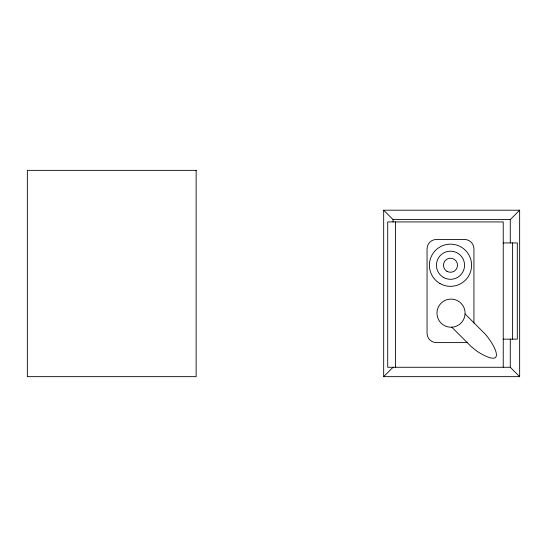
<?xml version="1.0" encoding="UTF-8"?>
<svg xmlns="http://www.w3.org/2000/svg" width="547" height="547" viewBox="0 0 547 547"><rect width="100%" height="100%" fill="white"/><g stroke="black" fill="none" stroke-linecap="round" stroke-linejoin="round"><path stroke-width="0.82" d="M383.727 210.253L393.061 219.579L510.276 219.579L519.602 210.253M383.727 376.603L393.061 367.269M503.24 242.93L517.305 242.93L517.305 339.14L503.24 339.14M519.602 376.603L510.276 367.269L387.707 367.269L387.707 221.925L503.24 221.925L503.24 367.269M465.08 313.951A14.065 14.065 0 0 1 443.337 324.939A14.065 14.065 0 0 1 444.69 300.611A14.065 14.065 0 0 1 465.08 313.951L484.191 333.061C492.758 341.629 507.78 368.076 482.139 354.326A56.929 56.929 0 0 1 476.902 351.167L470.926 346.319L451.822 327.209M512.614 242.93L512.614 339.14M510.276 219.579L510.276 242.93M510.276 339.14L510.276 367.269M473.934 323.003L473.934 248.837A9.374 9.374 0 0 0 464.56 239.463L436.431 239.463A9.374 9.374 0 0 0 427.05 248.837L427.05 333.232A9.374 9.374 0 0 0 436.431 342.607L464.56 342.607A9.374 9.374 0 0 0 467.323 342.19M395.406 221.925L395.406 367.269M393.061 219.579L393.061 221.925M196.141 170.349L27.35 170.349L27.35 376.651L196.141 376.651L196.141 170.349M519.65 210.205L383.679 210.205L383.679 376.651L519.65 376.651L519.65 210.205M446.974 271.339A7.036 7.036 0 0 0 457.524 265.247A7.036 7.036 0 0 0 446.974 259.155A7.036 7.036 0 0 0 446.974 271.339M439.945 283.517A21.101 21.101 0 0 0 471.589 265.247A21.101 21.101 0 0 0 439.945 246.977A21.101 21.101 0 0 0 439.945 283.517M443.46 277.432A14.065 14.065 0 0 0 464.56 265.247A14.065 14.065 0 0 0 443.46 253.07A14.065 14.065 0 0 0 443.46 277.432"/></g></svg>
